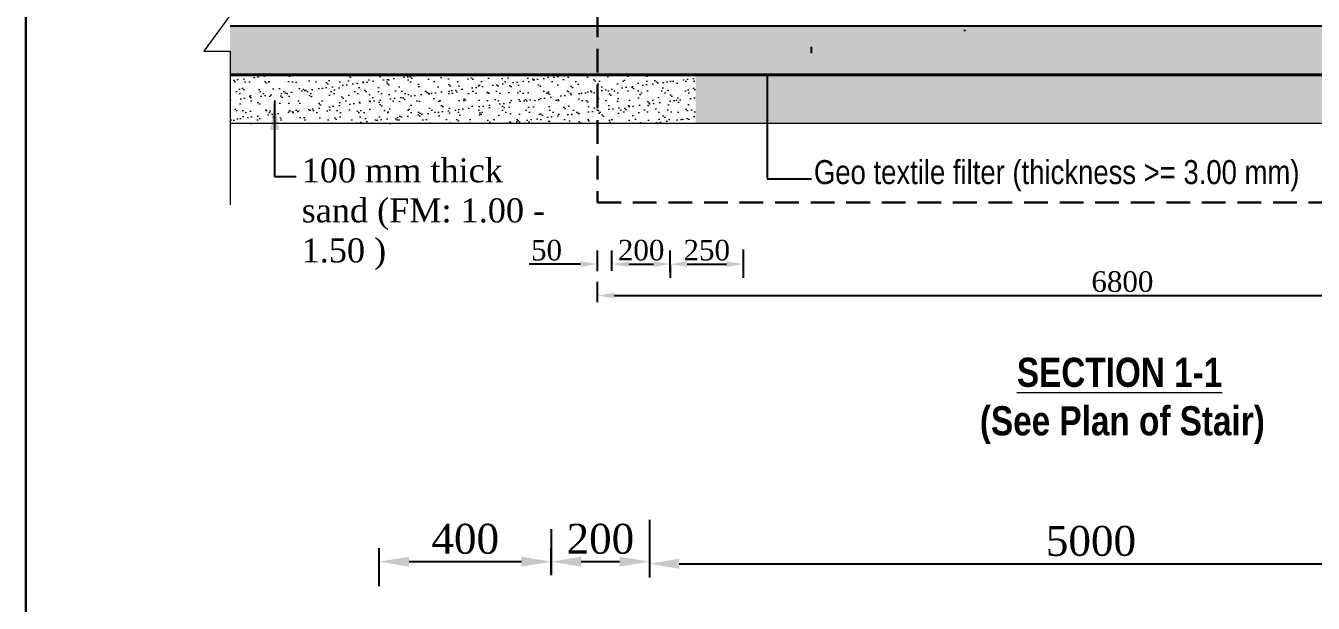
# Model space of a CAD drawing. Header units: metres. Extents: x -1354 to 3686, y -9962 to -7697.
# Drawn here: x 2726.09 to 2760.57, y -7762.98 to -7747.52 of the extents above; entities that cross this region are included whole.
import ezdxf

# ---------------------------------------------------------------- set-up
doc = ezdxf.new("R2010")
doc.units = ezdxf.units.M
doc.linetypes.add('DASHEDX2', pattern=[38.1, 25.4, -12.7])
doc.layers.add('Blocks', color=11, linetype='Continuous', lineweight=9)
doc.layers.add('Layer1', color=7, linetype='Continuous', lineweight=13)
doc.styles.get("Standard").update_dxf_attribs({"font": 'times.ttf'})
doc.styles.add('TIMES', font='ARIALN.TTF')
doc.dimstyles.get("Standard").update_dxf_attribs({"dimtxt": 0.5, "dimasz": 0.4075, "dimexe": 0.364, "dimexo": 0.219, "dimgap": 0.09, "dimtad": 0, "dimdec": 0, "dimlfac": 1000, "dimzin": 0, "dimdsep": 46, "dimtxsty": 'Standard', "dimcen": 0.09, "dimadec": 0, "dimazin": 0, "dimtfac": 1, "dimtdec": 0, "dimtofl": 0, "dimtmove": 0, "dimatfit": 3, "dimfxl": 1, "dimtolj": 1, "dimtzin": 0, "dimarcsym": 0})
pattern_1 = [(50, (-159.9338, -7722.9714), (1.2752927, -0.1115736), [0.13335, -1.46685]), (355, (-159.9338, -7722.9714), (-0.2466998, 1.3373965), [0.10668, -1.17348]), (100.451, (-159.8276, -7722.9807), (1.0285975, 1.2258168), [0.11333, -1.24663]), (46.1842, (-159.9338, -7722.6158), (1.8975533, -0.2942963), [0.200025, -2.200275]), (96.6356, (-159.7757, -7722.6404), (1.6618296, 1.7319789), [0.169995, -1.869945]), (351.184, (-159.9338, -7722.6158), (1.6618322, 1.7319758), [0.16002, -1.76022]), (21, (-159.756, -7722.7047), (1.06130416, -0.71585863), [0.13335, -1.46685]), (326, (-159.756, -7722.7047), (0.4326142, 1.28931576), [0.10668, -1.17348]), (71.4514, (-159.6676, -7722.7644), (1.49391544, 0.57346), [0.11333, -1.24663]), (37.5, (-159.93384, -7722.97144), (0.02162022, 0.59188527), [0, -1.159256, 0, -1.19126, 0, -1.177925]), (7.5, (-159.93384, -7722.97144), (0.46773764, 0.70126402), [0, -0.679196, 0, -1.132586, 0, -0.448945]), (327.5, (-160.33034, -7722.97144), (0.94913417, -0.04010121), [0, -0.4445, 0, -1.38684, 0, -1.84023]), (317.5, (-160.5081, -7722.9714), (1.03690427, 0.17798544), [0, -0.57785, 0, -0.921004, 0, -1.30683])]
pattern_2 = [(37.5, (-159.93384, -7722.97144), (-0.01280025, 0.39153059), [0, -0.308864, 0, -0.34544, 0, -0.3302]), (7.5, (-159.93384, -7722.97144), (0.35961863, 0.57346008), [0, -0.166624, 0, -0.278384, 0, -0.10668]), (327.5, (-160.18378, -7722.97144), (0.632793896, 0.001149748), [0, -0.1016, 0, -0.36576, 0, -0.47752]), (317.5, (-160.1838, -7722.97144), (0.61084516, 0.17834346), [0, -0.0508, 0, -0.239776, 0, -0.27432])]

# ---------------------------------------------------------------- blocks, each defined once
blk = doc.blocks.new('*D964')
at = {"layer": 'Defpoints', "color": 0, "lineweight": -3}
for p in [(2740.164, -7760.778), (2742.792, -7760.527), (2742.792, -7761.864)]:
    blk.add_point(p, dxfattribs=at)
at = {"layer": 'Layer1', "color": 0, "lineweight": -2}
for p, q in [((2742.792, -7760.746), (2742.792, -7762.228)), ((2740.164, -7760.997), (2740.164, -7762.228))]:
    blk.add_line(p, q, dxfattribs=at)
at = {"layer": 'Layer1', "color": 7, "lineweight": -2}
blk.add_line((2740.964, -7761.864), (2741.992, -7761.864), dxfattribs=at)
at = {"layer": 'Layer1', "color": 7, "lineweight": -3}
for points in [[(2740.964, -7761.731), (2740.964, -7761.998), (2740.164, -7761.864)], [(2741.992, -7761.731), (2741.992, -7761.998), (2742.792, -7761.864)]]:
    blk.add_solid(points, dxfattribs=at)
at = {"layer": 'Layer1', "color": 0, "lineweight": 30, "insert": (2741.478, -7761.258), "char_height": 0.8, "attachment_point": 5}
blk.add_mtext('\\A1;200', dxfattribs=at)
blk = doc.blocks.new('*D973')
at = {"layer": 'Defpoints', "color": 0, "lineweight": -3}
for p in [(2740.164, -7761.864), (2740.164, -7762.431), (2735.554, -7762.735)]:
    blk.add_point(p, dxfattribs=at)
at = {"layer": 'Layer1', "color": 0, "lineweight": -2}
for p, q in [((2735.554, -7762.516), (2735.554, -7761.5)), ((2740.164, -7762.212), (2740.164, -7761.5))]:
    blk.add_line(p, q, dxfattribs=at)
at = {"layer": 'Layer1', "color": 7, "lineweight": -2}
blk.add_line((2736.354, -7761.864), (2739.364, -7761.864), dxfattribs=at)
at = {"layer": 'Layer1', "color": 7, "lineweight": -3}
for points in [[(2736.354, -7761.731), (2736.354, -7761.998), (2735.554, -7761.864)], [(2739.364, -7761.731), (2739.364, -7761.998), (2740.164, -7761.864)]]:
    blk.add_solid(points, dxfattribs=at)
at = {"layer": 'Layer1', "color": 0, "lineweight": 30, "insert": (2737.859, -7761.258), "char_height": 0.8, "attachment_point": 5}
blk.add_mtext('\\A1;400', dxfattribs=at)
blk = doc.blocks.new('*D981')
at = {"layer": 'Defpoints', "color": 0, "lineweight": -3}
for p in [(2741.788, -7753.9), (2741.398, -7754.306), (2741.788, -7754.299)]:
    blk.add_point(p, dxfattribs=at)
at = {"layer": 'Layer1', "color": 0, "lineweight": -2}
for p, q in [((2741.398, -7754.087), (2741.398, -7753.536)), ((2741.788, -7754.08), (2741.788, -7753.536))]:
    blk.add_line(p, q, dxfattribs=at)
at = {"layer": 'Layer1', "color": 7, "lineweight": -2}
for p, q in [((2740.948, -7753.9), (2739.573, -7753.9)), ((2742.238, -7753.9), (2742.688, -7753.9))]:
    blk.add_line(p, q, dxfattribs=at)
at = {"layer": 'Layer1', "color": 7, "lineweight": -3}
for points in [[(2740.948, -7753.825), (2740.948, -7753.975), (2741.398, -7753.9)], [(2742.238, -7753.825), (2742.238, -7753.975), (2741.788, -7753.9)]]:
    blk.add_solid(points, dxfattribs=at)
at = {"layer": 'Layer1', "color": 0, "lineweight": 13, "insert": (2740.036, -7753.53), "char_height": 0.55, "attachment_point": 5}
blk.add_mtext('\\A1;50', dxfattribs=at)
blk = doc.blocks.new('*D982')
at = {"layer": 'Defpoints', "color": 0, "lineweight": -3}
for p in [(2743.351, -7753.9), (2741.788, -7754.299), (2743.351, -7754.344)]:
    blk.add_point(p, dxfattribs=at)
at = {"layer": 'Layer1', "color": 0, "lineweight": -2}
for p, q in [((2741.788, -7754.08), (2741.788, -7753.536)), ((2743.351, -7754.125), (2743.351, -7753.536))]:
    blk.add_line(p, q, dxfattribs=at)
at = {"layer": 'Layer1', "color": 7, "lineweight": -2}
blk.add_line((2742.238, -7753.9), (2742.901, -7753.9), dxfattribs=at)
at = {"layer": 'Layer1', "color": 7, "lineweight": -3}
for points in [[(2742.238, -7753.825), (2742.238, -7753.975), (2741.788, -7753.9)], [(2742.901, -7753.825), (2742.901, -7753.975), (2743.351, -7753.9)]]:
    blk.add_solid(points, dxfattribs=at)
at = {"layer": 'Layer1', "color": 0, "lineweight": 13, "insert": (2742.57, -7753.53), "char_height": 0.55, "attachment_point": 5}
blk.add_mtext('\\A1;200', dxfattribs=at)
blk = doc.blocks.new('*D983')
at = {"layer": 'Defpoints', "color": 0, "lineweight": -3}
for p in [(2745.304, -7753.292), (2743.351, -7753.713), (2745.304, -7753.9)]:
    blk.add_point(p, dxfattribs=at)
at = {"layer": 'Layer1', "color": 0, "lineweight": -2}
for p, q in [((2745.304, -7753.511), (2745.304, -7754.264)), ((2743.351, -7753.932), (2743.351, -7754.264))]:
    blk.add_line(p, q, dxfattribs=at)
at = {"layer": 'Layer1', "color": 7, "lineweight": -2}
blk.add_line((2743.801, -7753.9), (2744.854, -7753.9), dxfattribs=at)
at = {"layer": 'Layer1', "color": 7, "lineweight": -3}
for points in [[(2743.801, -7753.825), (2743.801, -7753.975), (2743.351, -7753.9)], [(2744.854, -7753.825), (2744.854, -7753.975), (2745.304, -7753.9)]]:
    blk.add_solid(points, dxfattribs=at)
at = {"layer": 'Layer1', "color": 0, "lineweight": 13, "insert": (2744.327, -7753.53), "char_height": 0.55, "attachment_point": 5}
blk.add_mtext('\\A1;250', dxfattribs=at)
blk = doc.blocks.new('*D1000')
at = {"layer": 'Defpoints', "color": 0, "lineweight": -3}
for p in [(2740.164, -7760.778), (2742.792, -7760.527), (2742.792, -7761.864)]:
    blk.add_point(p, dxfattribs=at)
at = {"layer": 'Layer1', "color": 0, "lineweight": -2}
for p, q in [((2742.792, -7760.746), (2742.792, -7762.228)), ((2740.164, -7760.997), (2740.164, -7762.228))]:
    blk.add_line(p, q, dxfattribs=at)
at = {"layer": 'Layer1', "color": 7, "lineweight": -2}
blk.add_line((2740.964, -7761.864), (2741.992, -7761.864), dxfattribs=at)
at = {"layer": 'Layer1', "color": 7, "lineweight": -3}
for points in [[(2740.964, -7761.731), (2740.964, -7761.998), (2740.164, -7761.864)], [(2741.992, -7761.731), (2741.992, -7761.998), (2742.792, -7761.864)]]:
    blk.add_solid(points, dxfattribs=at)
at = {"layer": 'Layer1', "color": 0, "lineweight": 30, "insert": (2741.478, -7761.258), "char_height": 0.8, "attachment_point": 5}
blk.add_mtext('\\A1;200', dxfattribs=at)
blk = doc.blocks.new('*D1001')
at = {"layer": 'Defpoints', "color": 0, "lineweight": -3}
for p in [(2742.792, -7760.724), (2766.444, -7761.053), (2766.444, -7761.921)]:
    blk.add_point(p, dxfattribs=at)
at = {"layer": 'Layer1', "color": 0, "lineweight": -2}
for p, q in [((2742.792, -7760.943), (2742.792, -7762.285)), ((2766.444, -7761.272), (2766.444, -7762.285))]:
    blk.add_line(p, q, dxfattribs=at)
at = {"layer": 'Layer1', "color": 7, "lineweight": -2}
blk.add_line((2743.592, -7761.921), (2765.644, -7761.921), dxfattribs=at)
at = {"layer": 'Layer1', "color": 7, "lineweight": -3}
for points in [[(2743.592, -7761.787), (2743.592, -7762.054), (2742.792, -7761.921)], [(2765.644, -7761.787), (2765.644, -7762.054), (2766.444, -7761.921)]]:
    blk.add_solid(points, dxfattribs=at)
at = {"layer": 'Layer1', "color": 0, "lineweight": 30, "insert": (2754.618, -7761.314), "char_height": 0.8, "attachment_point": 5}
blk.add_mtext('\\A1;5000', dxfattribs=at)
blk = doc.blocks.new('*D1011')
at = {"layer": 'Defpoints', "color": 0, "lineweight": -3}
for p in [(2740.164, -7761.864), (2740.164, -7762.431), (2735.554, -7762.735)]:
    blk.add_point(p, dxfattribs=at)
at = {"layer": 'Layer1', "color": 0, "lineweight": -2}
for p, q in [((2735.554, -7762.516), (2735.554, -7761.5)), ((2740.164, -7762.212), (2740.164, -7761.5))]:
    blk.add_line(p, q, dxfattribs=at)
at = {"layer": 'Layer1', "color": 7, "lineweight": -2}
blk.add_line((2736.354, -7761.864), (2739.364, -7761.864), dxfattribs=at)
at = {"layer": 'Layer1', "color": 7, "lineweight": -3}
for points in [[(2736.354, -7761.731), (2736.354, -7761.998), (2735.554, -7761.864)], [(2739.364, -7761.731), (2739.364, -7761.998), (2740.164, -7761.864)]]:
    blk.add_solid(points, dxfattribs=at)
at = {"layer": 'Layer1', "color": 0, "lineweight": 30, "insert": (2737.859, -7761.258), "char_height": 0.8, "attachment_point": 5}
blk.add_mtext('\\A1;400', dxfattribs=at)
blk = doc.blocks.new('*D1019')
at = {"layer": 'Defpoints', "color": 0, "lineweight": -3}
for p in [(2741.788, -7753.9), (2741.398, -7754.306), (2741.788, -7754.299)]:
    blk.add_point(p, dxfattribs=at)
at = {"layer": 'Layer1', "color": 0, "lineweight": -2}
for p, q in [((2741.398, -7754.087), (2741.398, -7753.536)), ((2741.788, -7754.08), (2741.788, -7753.536))]:
    blk.add_line(p, q, dxfattribs=at)
at = {"layer": 'Layer1', "color": 7, "lineweight": -2}
for p, q in [((2740.948, -7753.9), (2739.573, -7753.9)), ((2742.238, -7753.9), (2742.688, -7753.9))]:
    blk.add_line(p, q, dxfattribs=at)
at = {"layer": 'Layer1', "color": 7, "lineweight": -3}
for points in [[(2740.948, -7753.825), (2740.948, -7753.975), (2741.398, -7753.9)], [(2742.238, -7753.825), (2742.238, -7753.975), (2741.788, -7753.9)]]:
    blk.add_solid(points, dxfattribs=at)
at = {"layer": 'Layer1', "color": 0, "lineweight": 13, "insert": (2740.036, -7753.53), "char_height": 0.55, "attachment_point": 5}
blk.add_mtext('\\A1;50', dxfattribs=at)
blk = doc.blocks.new('*D1020')
at = {"layer": 'Defpoints', "color": 0, "lineweight": -3}
for p in [(2743.351, -7753.9), (2741.788, -7754.299), (2743.351, -7754.344)]:
    blk.add_point(p, dxfattribs=at)
at = {"layer": 'Layer1', "color": 0, "lineweight": -2}
for p, q in [((2741.788, -7754.08), (2741.788, -7753.536)), ((2743.351, -7754.125), (2743.351, -7753.536))]:
    blk.add_line(p, q, dxfattribs=at)
at = {"layer": 'Layer1', "color": 7, "lineweight": -2}
blk.add_line((2742.238, -7753.9), (2742.901, -7753.9), dxfattribs=at)
at = {"layer": 'Layer1', "color": 7, "lineweight": -3}
for points in [[(2742.238, -7753.825), (2742.238, -7753.975), (2741.788, -7753.9)], [(2742.901, -7753.825), (2742.901, -7753.975), (2743.351, -7753.9)]]:
    blk.add_solid(points, dxfattribs=at)
at = {"layer": 'Layer1', "color": 0, "lineweight": 13, "insert": (2742.57, -7753.53), "char_height": 0.55, "attachment_point": 5}
blk.add_mtext('\\A1;200', dxfattribs=at)
blk = doc.blocks.new('*D1021')
at = {"layer": 'Defpoints', "color": 0, "lineweight": -3}
for p in [(2745.304, -7753.292), (2743.351, -7753.713), (2745.304, -7753.9)]:
    blk.add_point(p, dxfattribs=at)
at = {"layer": 'Layer1', "color": 0, "lineweight": -2}
for p, q in [((2745.304, -7753.511), (2745.304, -7754.264)), ((2743.351, -7753.932), (2743.351, -7754.264))]:
    blk.add_line(p, q, dxfattribs=at)
at = {"layer": 'Layer1', "color": 7, "lineweight": -2}
blk.add_line((2743.801, -7753.9), (2744.854, -7753.9), dxfattribs=at)
at = {"layer": 'Layer1', "color": 7, "lineweight": -3}
for points in [[(2743.801, -7753.825), (2743.801, -7753.975), (2743.351, -7753.9)], [(2744.854, -7753.825), (2744.854, -7753.975), (2745.304, -7753.9)]]:
    blk.add_solid(points, dxfattribs=at)
at = {"layer": 'Layer1', "color": 0, "lineweight": 13, "insert": (2744.327, -7753.53), "char_height": 0.55, "attachment_point": 5}
blk.add_mtext('\\A1;250', dxfattribs=at)
blk = doc.blocks.new('*D1026')
at = {"layer": 'Defpoints', "color": 0, "lineweight": -3}
for p in [(2769.523, -7754.741), (2741.398, -7755.14), (2769.523, -7755.186)]:
    blk.add_point(p, dxfattribs=at)
at = {"layer": 'Layer1', "color": 0, "lineweight": -2}
for p, q in [((2741.398, -7754.921), (2741.398, -7754.377)), ((2769.523, -7754.967), (2769.523, -7754.377))]:
    blk.add_line(p, q, dxfattribs=at)
at = {"layer": 'Layer1', "color": 7, "lineweight": -2}
blk.add_line((2741.848, -7754.741), (2769.073, -7754.741), dxfattribs=at)
at = {"layer": 'Layer1', "color": 7, "lineweight": -3}
for points in [[(2741.848, -7754.666), (2741.848, -7754.816), (2741.398, -7754.741)], [(2769.073, -7754.666), (2769.073, -7754.816), (2769.523, -7754.741)]]:
    blk.add_solid(points, dxfattribs=at)
at = {"layer": 'Layer1', "color": 0, "lineweight": 13, "insert": (2755.46, -7754.371), "char_height": 0.55, "attachment_point": 5}
blk.add_mtext('\\A1;6800', dxfattribs=at)

msp = doc.modelspace()

# ---------------------------------------------------------------- hatches: boundary and pattern name
at = {"layer": 'Blocks', "lineweight": 9, "ltscale": 0.05}
h = msp.add_hatch(dxfattribs=at)
h.set_pattern_fill('AR-CONC', color=0, scale=0.007, style=0)
h.set_pattern_definition(pattern_1)
h.paths.add_polyline_path([(2779.804805, -7747.531034), (2731.560709, -7747.531034), (2731.560709, -7748.836034), (2779.804805, -7748.836034)])
h = msp.add_hatch(dxfattribs=at)
h.set_pattern_fill('AR-CONC', color=0, scale=0.007, style=0)
h.set_pattern_definition(pattern_1)
h.paths.add_polyline_path([(2779.804805, -7747.531034), (2731.560709, -7747.531034), (2731.560709, -7748.836034), (2779.804805, -7748.836034)])
h = msp.add_hatch(dxfattribs=at)
h.set_pattern_fill('AR-SAND', color=0, scale=0.008, style=0)
h.set_pattern_definition(pattern_2)
h.paths.add_polyline_path([(2731.560709, -7748.836034), (2731.560709, -7750.141034), (2744.029281, -7750.141034), (2744.029281, -7748.836034)])
h = msp.add_hatch(dxfattribs=at)
h.set_pattern_fill('AR-SAND', color=0, scale=0.008, style=0)
h.set_pattern_definition(pattern_2)
h.paths.add_polyline_path([(2731.560709, -7748.836034), (2731.560709, -7750.141034), (2744.029281, -7750.141034), (2744.029281, -7748.836034)])
h = msp.add_hatch(dxfattribs=at)
h.set_pattern_fill('AR-SAND', color=0, scale=0.008, style=0)
h.set_pattern_definition(pattern_2)
h.paths.add_polyline_path([(2779.804805, -7748.836034), (2744.029281, -7748.836034), (2744.029281, -7750.141034), (2779.804805, -7750.141034)])
h = msp.add_hatch(dxfattribs=at)
h.set_pattern_fill('AR-SAND', color=0, scale=0.008, style=0)
h.set_pattern_definition(pattern_2)
h.paths.add_polyline_path([(2779.804805, -7748.836034), (2744.029281, -7748.836034), (2744.029281, -7750.141034), (2779.804805, -7750.141034)])

# ---------------------------------------------------------------- linework, layer by layer
at = {"color": 0, "linetype": 'Continuous', "lineweight": -3, "ltscale": 0.5}
for p, q in [((2731.560709, -7747.520734), (2779.896868, -7747.520734)), ((2731.560709, -7747.520734), (2779.896868, -7747.520734)), ((2751.23475, -7747.630527), (2751.23475, -7747.668331)), ((2747.119583, -7748.086937), (2747.119583, -7748.256486)), ((2747.119583, -7748.086937), (2747.119583, -7748.256486))]:
    msp.add_line(p, q, dxfattribs=at)
at = {"layer": 'Blocks', "color": 0, "lineweight": 40, "ltscale": 0.05}
msp.add_line((2779.804805, -7748.836034), (2731.560709, -7748.836034), dxfattribs=at)
msp.add_line((2779.804805, -7748.836034), (2731.560709, -7748.836034), dxfattribs=at)
at = {"layer": 'Blocks', "color": 0, "lineweight": 13, "ltscale": 0.05}
msp.add_line((2779.804805, -7750.141034), (2731.560709, -7750.141034), dxfattribs=at)
msp.add_line((2779.804805, -7750.141034), (2731.560709, -7750.141034), dxfattribs=at)
msp.add_lwpolyline([(2731.560709, -7744.520032), (2731.560709, -7746.290205), (2732.253254, -7746.290205), (2730.859778, -7748.204072), (2731.560709, -7748.204072), (2731.560709, -7752.309866)], dxfattribs=at)
msp.add_lwpolyline([(2731.560709, -7744.520032), (2731.560709, -7746.290205), (2732.253254, -7746.290205), (2730.859778, -7748.204072), (2731.560709, -7748.204072), (2731.560709, -7752.309866)], dxfattribs=at)
at = {"layer": 'Layer1', "color": 7, "linetype": 'DASHEDX2', "lineweight": 30, "ltscale": 0.025}
for p, q in [((2741.397795, -7745.283463), (2741.397795, -7752.251642)), ((2741.397795, -7745.283463), (2741.397795, -7752.251642)), ((2741.397795, -7752.251642), (2769.522795, -7752.251642)), ((2741.397795, -7752.251642), (2769.522795, -7752.251642))]:
    msp.add_line(p, q, dxfattribs=at)
at = {"layer": 'Layer1', "color": 7, "lineweight": 30}
msp.add_lwpolyline([(2813.54408, -7807.272354), (2726.087141, -7807.272354), (2726.087141, -7729.910608), (2837.186222, -7729.910608), (2837.186222, -7790.795543), (2837.186222, -7804.750124), (2837.186222, -7807.272354)], close=True, dxfattribs=at)
msp.add_lwpolyline([(2813.54408, -7807.272354), (2726.087141, -7807.272354), (2726.087141, -7729.910608), (2837.186222, -7729.910608), (2837.186222, -7790.795543), (2837.186222, -7804.750124), (2837.186222, -7807.272354)], close=True, dxfattribs=at)

# ---------------------------------------------------------------- texts
at = {"layer": 'Layer1', "color": 7, "lineweight": 30, "char_height": 0.6422922, "attachment_point": 1, "style": 'TIMES'}
for s, insert, width in [('{\\fTimes New Roman|b0|i0|c0|p18;100 mm thick sand (FM: 1.00 - 1.50 )}', (2733.477312, -7751.069992), 7.3790872), ('{\\fTimes New Roman|b0|i0|c0|p18;100 mm thick sand (FM: 1.00 - 1.50 )}', (2733.477312, -7751.069992), 7.3790872), ('Geo textile filter (thickness >= 3.00 mm)', (2747.197646, -7751.116632), 19.45257056), ('Geo textile filter (thickness >= 3.00 mm)', (2747.197646, -7751.116632), 19.45257056)]:
    msp.add_mtext(s, dxfattribs=dict(at, insert=insert, width=width))
at = {"layer": 'Layer1', "color": 7, "lineweight": 13, "insert": (2747.67508, -7756.40661), "char_height": 0.778536, "width": 17.37826797, "attachment_point": 1, "style": 'TIMES'}
msp.add_mtext('{\\fArial Narrow|b1|i0|c0|p34;                    \\LSECTION 1-1\\P\\l                (See Plan of Stair)}', dxfattribs=at)
msp.add_mtext('{\\fArial Narrow|b1|i0|c0|p34;                    \\LSECTION 1-1\\P\\l                (See Plan of Stair)}', dxfattribs=at)

# ---------------------------------------------------------------- dimensions: what is measured, and where the dimension line sits
at = {"layer": 'Layer1', "color": 7, "lineweight": 13}
for base, p1, p2, text, picture, middle in [((2741.78842, -7753.899851), (2741.397795, -7754.305786), (2741.78842, -7754.298942), '50', '*D981', (2740.035643, -7753.899851)), ((2741.78842, -7753.899851), (2741.397795, -7754.305786), (2741.78842, -7754.298942), '50', '*D1019', (2740.035643, -7753.899851)), ((2743.35092, -7753.899851), (2741.78842, -7754.298942), (2743.35092, -7754.344268), '200', '*D982', (2742.56967, -7753.899851)), ((2743.35092, -7753.899851), (2741.78842, -7754.298942), (2743.35092, -7754.344268), '200', '*D1020', (2742.56967, -7753.899851)), ((2745.304045, -7753.899851), (2743.35092, -7753.713479), (2745.304045, -7753.291953), '250', '*D983', (2744.327483, -7753.899851)), ((2745.304045, -7753.899851), (2743.35092, -7753.713479), (2745.304045, -7753.291953), '250', '*D1021', (2744.327483, -7753.899851)), ((2769.522795, -7754.741131), (2741.397795, -7755.140221), (2769.522795, -7755.185548), '6800', '*D1026', (2755.460295, -7754.741131))]:
    dim = msp.add_linear_dim(base=base, p1=p1, p2=p2, text=text, dimstyle='Standard', override={"dimtxt": 0.55, "dimasz": 0.45, "dimtad": 1, "dimdec": 2, "dimrnd": 0.002, "dimpost": 'm', "dimcen": 0.05, "dimclrd": 7, "dimadec": 1, "dimtdec": 2, "dimfrac": 2}, dxfattribs=at)
    dim.commit()
    dim.dimension.update_dxf_attribs({"geometry": picture, "text_midpoint": middle, "dimtype": 160})
at = {"layer": 'Layer1', "color": 7, "lineweight": 30}
for base, p1, p2, text, picture, middle in [((2740.163781, -7761.864468), (2735.553594, -7762.735338), (2740.163781, -7762.430778), '400', '*D973', (2737.858688, -7761.257547)), ((2740.163781, -7761.864468), (2735.553594, -7762.735338), (2740.163781, -7762.430778), '400', '*D1011', (2737.858688, -7761.257547)), ((2742.791781, -7761.864468), (2740.163781, -7760.777643), (2742.791781, -7760.527149), '200', '*D964', (2741.477781, -7761.257547)), ((2742.791781, -7761.864468), (2740.163781, -7760.777643), (2742.791781, -7760.527149), '200', '*D1000', (2741.477781, -7761.257547)), ((2766.443781, -7761.920718), (2742.791781, -7760.724249), (2766.443781, -7761.052893), '5000', '*D1001', (2754.617781, -7761.313797))]:
    dim = msp.add_linear_dim(base=base, p1=p1, p2=p2, text=text, dimstyle='Standard', override={"dimtxt": 0.8, "dimasz": 0.8, "dimgap": 0.2, "dimtad": 1, "dimdec": 2, "dimrnd": 0.002, "dimpost": 'm', "dimcen": 0.05, "dimclrd": 7, "dimadec": 1, "dimtdec": 2, "dimfrac": 2}, dxfattribs=at)
    dim.commit()
    dim.dimension.update_dxf_attribs({"geometry": picture, "text_midpoint": middle})

# ---------------------------------------------------------------- leaders
at = {"layer": 'Layer1', "color": 7, "lineweight": 20}
for points in [[(2745.949158, -7748.836034), (2745.949158, -7751.613216), (2747.133107, -7751.613216)], [(2745.949158, -7748.836034), (2745.949158, -7751.613216), (2747.133107, -7751.613216)], [(2732.752546, -7749.55639), (2732.752546, -7751.554518), (2733.331172, -7751.554518)], [(2732.752546, -7749.55639), (2732.752546, -7751.554518), (2733.331172, -7751.554518)]]:
    msp.add_leader(points, dimstyle='Standard', override={"dimtxt": 0.75, "dimasz": 0.75, "dimdec": 2, "dimrnd": 0.002, "dimpost": 'm', "dimcen": 0.05, "dimclrd": 7, "dimadec": 1, "dimtdec": 2, "dimfrac": 2}, dxfattribs=at)

doc.saveas('drawing.dxf')
